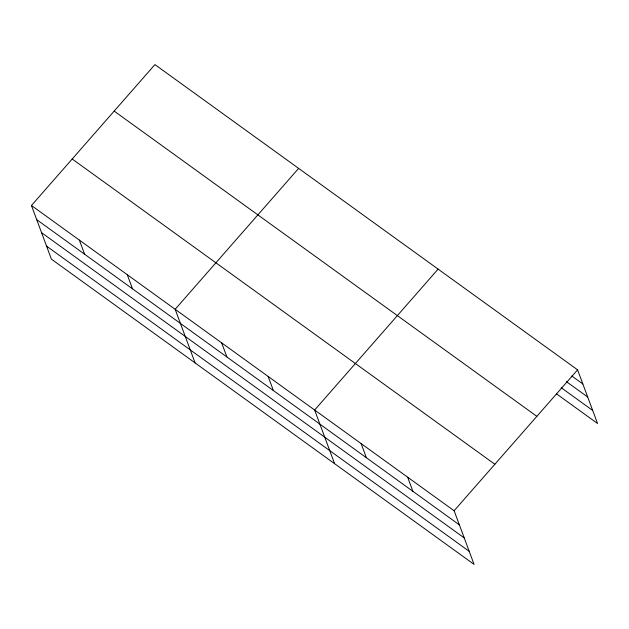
<?xml version="1.0" encoding="UTF-8"?>
<svg xmlns="http://www.w3.org/2000/svg" width="629" height="629" viewBox="0 0 629 629"><rect width="100%" height="100%" fill="white"/><g stroke="black" fill="none" stroke-linecap="round" stroke-linejoin="round"><path stroke-width="0.94" d="M31.45 205.502L454.122 510.748L474.077 564.402L51.405 259.148L31.45 205.502L154.923 64.598L577.595 369.852L597.55 423.498L556.571 393.903M298.633 168.383L175.161 309.287L195.108 362.933M438.114 269.118L314.642 410.022L334.597 463.667M454.122 510.748L577.595 369.852M571.816 376.008L582.855 383.981M566.422 381.654L587.706 397.017M561.178 387.692L592.699 410.454M114.179 111.097L536.851 416.351M72.193 159.003L494.866 464.257M36.702 219.631L459.374 524.877M41.553 232.667L464.226 537.921M46.554 246.104L469.226 551.358M407.631 477.175L412.883 491.304M361.132 443.594L366.392 457.723M268.151 376.441L273.403 390.57M221.652 342.86L226.904 356.989M127.255 274.692L132.507 288.821M79.356 240.097L84.608 254.226"/></g></svg>
